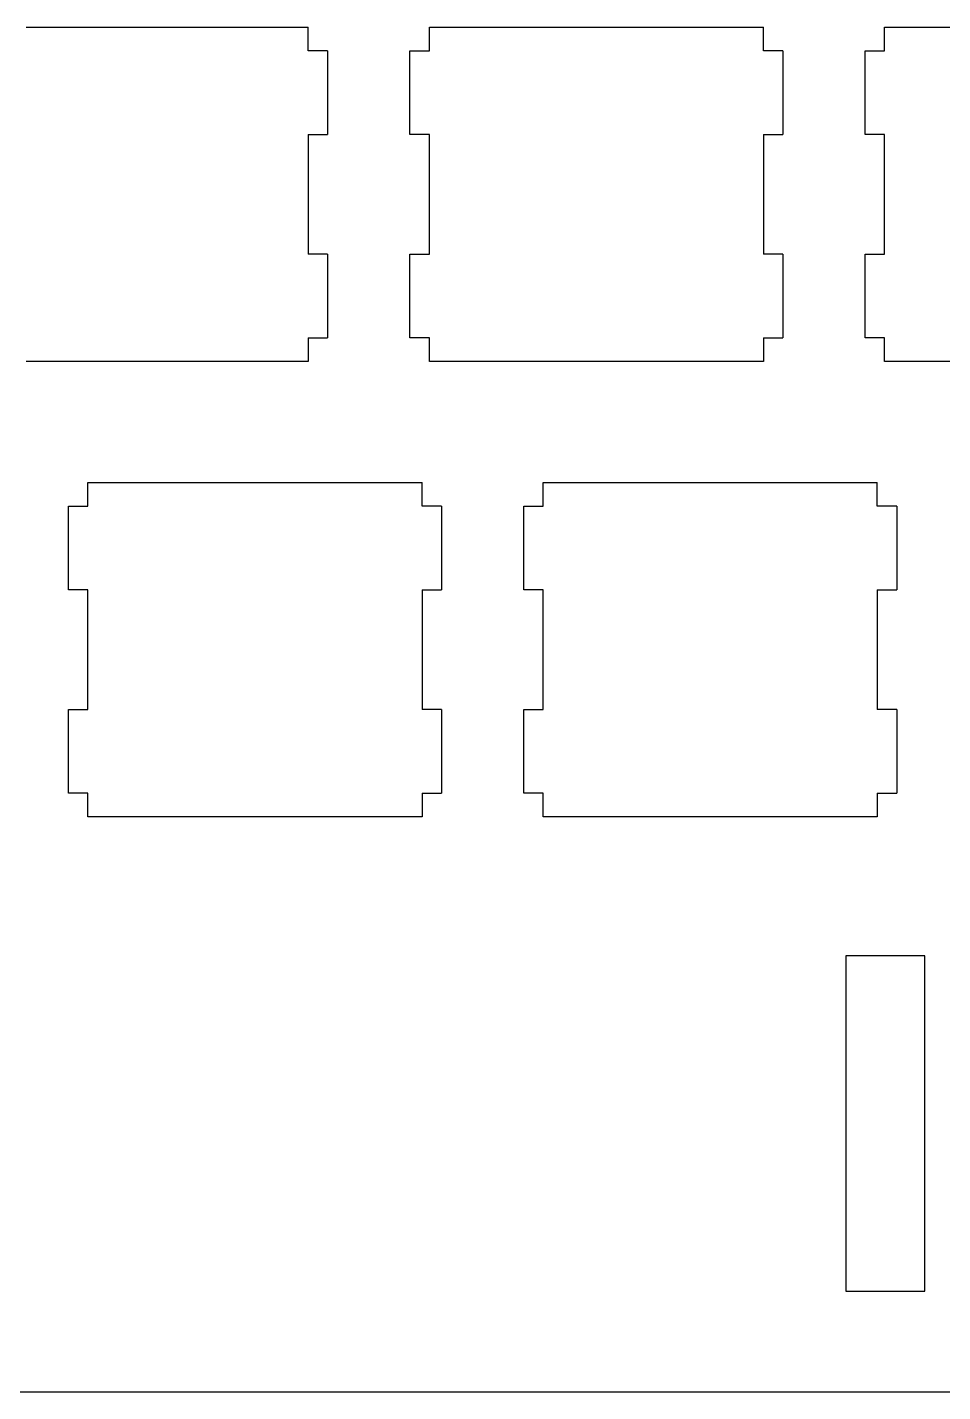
# Model space of a CAD drawing. Extents: x 16 to 306, y 20 to 120.
# Drawn here: x 151.5 to 189.7, y 19.8 to 76.7 of the extents above; entities that cross this region are included whole.
import ezdxf

# ---------------------------------------------------------------- set-up
doc = ezdxf.new("R2010")
doc.units = 0
doc.layers.add('LAYER_1', color=7, linetype='CONTINUOUS')

msp = doc.modelspace()

# ---------------------------------------------------------------- linework, layer by layer
at = {"layer": 'LAYER_1', "linetype": 'BYBLOCK'}
msp.add_line((20.023, 19.775), (280.468, 19.775), dxfattribs=at)
msp.add_lwpolyline([(185.648, 37.968), (185.648, 23.968), (188.948, 23.968), (188.948, 37.968)], close=True, dxfattribs=at)
msp.add_lwpolyline([(185.648, 37.968), (185.648, 23.968), (188.948, 23.968), (188.948, 37.968)], close=True, dxfattribs=at)
for points in [[(151.452, 76.718, 0), (152.14, 76.718, 0), (152.888, 76.718, 0), (153.685, 76.718, 0), (154.519, 76.718, 0), (155.376, 76.718, 0), (156.246, 76.718, 0), (157.115, 76.718, 0), (157.973, 76.718, 0), (158.806, 76.718, 0), (159.603, 76.718, 0), (160.351, 76.718, 0), (161.039, 76.718, 0), (161.655, 76.718, 0), (162.185, 76.718, 0), (162.619, 76.718, 0), (162.944, 76.718, 0), (163.148, 76.718, 0), (163.218, 76.718, 0)], [(163.218, 75.739, 0), (163.218, 75.744, 0), (163.218, 75.759, 0), (163.218, 75.781, 0), (163.218, 75.812, 0), (163.218, 75.849, 0), (163.218, 75.892, 0), (163.218, 75.94, 0), (163.218, 75.993, 0), (163.218, 76.049, 0), (163.218, 76.107, 0), (163.218, 76.168, 0), (163.218, 76.229, 0), (163.218, 76.29, 0), (163.218, 76.35, 0), (163.218, 76.408, 0), (163.218, 76.464, 0), (163.218, 76.517, 0), (163.218, 76.565, 0), (163.218, 76.608, 0), (163.218, 76.645, 0), (163.218, 76.676, 0), (163.218, 76.699, 0), (163.218, 76.713, 0), (163.218, 76.718, 0)], [(168.273, 76.718, 0), (168.344, 76.718, 0), (168.547, 76.718, 0), (168.872, 76.718, 0), (169.306, 76.718, 0), (169.837, 76.718, 0), (170.452, 76.718, 0), (171.14, 76.718, 0), (171.888, 76.718, 0), (172.685, 76.718, 0), (173.519, 76.718, 0), (174.376, 76.718, 0), (175.246, 76.718, 0), (176.115, 76.718, 0), (176.973, 76.718, 0), (177.806, 76.718, 0), (178.603, 76.718, 0), (179.351, 76.718, 0), (180.039, 76.718, 0), (180.655, 76.718, 0), (181.185, 76.718, 0), (181.619, 76.718, 0), (181.944, 76.718, 0), (182.148, 76.718, 0), (182.218, 76.718, 0)], [(168.273, 75.739, 0), (168.273, 75.744, 0), (168.273, 75.759, 0), (168.273, 75.781, 0), (168.273, 75.812, 0), (168.273, 75.849, 0), (168.273, 75.892, 0), (168.273, 75.94, 0), (168.273, 75.993, 0), (168.273, 76.049, 0), (168.273, 76.107, 0), (168.273, 76.168, 0), (168.273, 76.229, 0), (168.273, 76.29, 0), (168.273, 76.35, 0), (168.273, 76.408, 0), (168.273, 76.464, 0), (168.273, 76.517, 0), (168.273, 76.565, 0), (168.273, 76.608, 0), (168.273, 76.645, 0), (168.273, 76.676, 0), (168.273, 76.699, 0), (168.273, 76.713, 0), (168.273, 76.718, 0)], [(182.218, 75.739, 0), (182.218, 75.744, 0), (182.218, 75.759, 0), (182.218, 75.781, 0), (182.218, 75.812, 0), (182.218, 75.849, 0), (182.218, 75.892, 0), (182.218, 75.94, 0), (182.218, 75.993, 0), (182.218, 76.049, 0), (182.218, 76.107, 0), (182.218, 76.168, 0), (182.218, 76.229, 0), (182.218, 76.29, 0), (182.218, 76.35, 0), (182.218, 76.408, 0), (182.218, 76.464, 0), (182.218, 76.517, 0), (182.218, 76.565, 0), (182.218, 76.608, 0), (182.218, 76.645, 0), (182.218, 76.676, 0), (182.218, 76.699, 0), (182.218, 76.713, 0), (182.218, 76.718, 0)], [(187.273, 76.718, 0), (187.344, 76.718, 0), (187.547, 76.718, 0), (187.872, 76.718, 0), (188.306, 76.718, 0), (188.837, 76.718, 0), (189.452, 76.718, 0), (190.14, 76.718, 0)], [(187.273, 75.739, 0), (187.273, 75.744, 0), (187.273, 75.759, 0), (187.273, 75.781, 0), (187.273, 75.812, 0), (187.273, 75.849, 0), (187.273, 75.892, 0), (187.273, 75.94, 0), (187.273, 75.993, 0), (187.273, 76.049, 0), (187.273, 76.107, 0), (187.273, 76.168, 0), (187.273, 76.229, 0), (187.273, 76.29, 0), (187.273, 76.35, 0), (187.273, 76.408, 0), (187.273, 76.464, 0), (187.273, 76.517, 0), (187.273, 76.565, 0), (187.273, 76.608, 0), (187.273, 76.645, 0), (187.273, 76.676, 0), (187.273, 76.699, 0), (187.273, 76.713, 0), (187.273, 76.718, 0)], [(164.03, 75.739, 0), (164.025, 75.739, 0), (164.014, 75.739, 0), (163.995, 75.739, 0), (163.969, 75.739, 0), (163.939, 75.739, 0), (163.903, 75.739, 0), (163.863, 75.739, 0), (163.819, 75.739, 0), (163.773, 75.739, 0), (163.724, 75.739, 0), (163.674, 75.739, 0), (163.624, 75.739, 0), (163.573, 75.739, 0), (163.523, 75.739, 0), (163.475, 75.739, 0), (163.429, 75.739, 0), (163.385, 75.739, 0), (163.345, 75.739, 0), (163.309, 75.739, 0), (163.278, 75.739, 0), (163.253, 75.739, 0), (163.234, 75.739, 0), (163.222, 75.739, 0), (163.218, 75.739, 0)], [(164.03, 75.739, 0), (164.03, 75.722, 0), (164.03, 75.671, 0), (164.03, 75.589, 0), (164.03, 75.48, 0), (164.03, 75.348, 0), (164.03, 75.193, 0), (164.03, 75.021, 0), (164.03, 74.833, 0), (164.03, 74.634, 0), (164.03, 74.425, 0), (164.03, 74.21, 0), (164.03, 73.992, 0), (164.03, 73.774, 0), (164.03, 73.56, 0), (164.03, 73.351, 0), (164.03, 73.151, 0), (164.03, 72.964, 0), (164.03, 72.791, 0), (164.03, 72.637, 0), (164.03, 72.504, 0), (164.03, 72.396, 0), (164.03, 72.314, 0), (164.03, 72.263, 0), (164.03, 72.245, 0)], [(167.462, 72.245, 0), (167.462, 72.263, 0), (167.462, 72.314, 0), (167.462, 72.396, 0), (167.462, 72.504, 0), (167.462, 72.637, 0), (167.462, 72.791, 0), (167.462, 72.964, 0), (167.462, 73.151, 0), (167.462, 73.351, 0), (167.462, 73.56, 0), (167.462, 73.774, 0), (167.462, 73.992, 0), (167.462, 74.21, 0), (167.462, 74.425, 0), (167.462, 74.634, 0), (167.462, 74.833, 0), (167.462, 75.021, 0), (167.462, 75.193, 0), (167.462, 75.348, 0), (167.462, 75.48, 0), (167.462, 75.589, 0), (167.462, 75.671, 0), (167.462, 75.722, 0), (167.462, 75.739, 0)], [(167.462, 75.739, 0), (167.466, 75.739, 0), (167.478, 75.739, 0), (167.497, 75.739, 0), (167.522, 75.739, 0), (167.553, 75.739, 0), (167.588, 75.739, 0), (167.628, 75.739, 0), (167.672, 75.739, 0), (167.718, 75.739, 0), (167.767, 75.739, 0), (167.817, 75.739, 0), (167.867, 75.739, 0), (167.918, 75.739, 0), (167.968, 75.739, 0), (168.016, 75.739, 0), (168.063, 75.739, 0), (168.106, 75.739, 0), (168.146, 75.739, 0), (168.182, 75.739, 0), (168.213, 75.739, 0), (168.238, 75.739, 0), (168.257, 75.739, 0), (168.269, 75.739, 0), (168.273, 75.739, 0)], [(183.03, 75.739, 0), (183.025, 75.739, 0), (183.014, 75.739, 0), (182.995, 75.739, 0), (182.969, 75.739, 0), (182.939, 75.739, 0), (182.903, 75.739, 0), (182.863, 75.739, 0), (182.819, 75.739, 0), (182.773, 75.739, 0), (182.724, 75.739, 0), (182.674, 75.739, 0), (182.624, 75.739, 0), (182.573, 75.739, 0), (182.523, 75.739, 0), (182.475, 75.739, 0), (182.429, 75.739, 0), (182.385, 75.739, 0), (182.345, 75.739, 0), (182.309, 75.739, 0), (182.278, 75.739, 0), (182.253, 75.739, 0), (182.234, 75.739, 0), (182.222, 75.739, 0), (182.218, 75.739, 0)], [(183.03, 75.739, 0), (183.03, 75.722, 0), (183.03, 75.671, 0), (183.03, 75.589, 0), (183.03, 75.48, 0), (183.03, 75.348, 0), (183.03, 75.193, 0), (183.03, 75.021, 0), (183.03, 74.833, 0), (183.03, 74.634, 0), (183.03, 74.425, 0), (183.03, 74.21, 0), (183.03, 73.992, 0), (183.03, 73.774, 0), (183.03, 73.56, 0), (183.03, 73.351, 0), (183.03, 73.151, 0), (183.03, 72.964, 0), (183.03, 72.791, 0), (183.03, 72.637, 0), (183.03, 72.504, 0), (183.03, 72.396, 0), (183.03, 72.314, 0), (183.03, 72.263, 0), (183.03, 72.245, 0)], [(186.462, 72.245, 0), (186.462, 72.263, 0), (186.462, 72.314, 0), (186.462, 72.396, 0), (186.462, 72.504, 0), (186.462, 72.637, 0), (186.462, 72.791, 0), (186.462, 72.964, 0), (186.462, 73.151, 0), (186.462, 73.351, 0), (186.462, 73.56, 0), (186.462, 73.774, 0), (186.462, 73.992, 0), (186.462, 74.21, 0), (186.462, 74.425, 0), (186.462, 74.634, 0), (186.462, 74.833, 0), (186.462, 75.021, 0), (186.462, 75.193, 0), (186.462, 75.348, 0), (186.462, 75.48, 0), (186.462, 75.589, 0), (186.462, 75.671, 0), (186.462, 75.722, 0), (186.462, 75.739, 0)], [(186.462, 75.739, 0), (186.466, 75.739, 0), (186.478, 75.739, 0), (186.497, 75.739, 0), (186.522, 75.739, 0), (186.553, 75.739, 0), (186.588, 75.739, 0), (186.628, 75.739, 0), (186.672, 75.739, 0), (186.718, 75.739, 0), (186.767, 75.739, 0), (186.817, 75.739, 0), (186.867, 75.739, 0), (186.918, 75.739, 0), (186.968, 75.739, 0), (187.016, 75.739, 0), (187.063, 75.739, 0), (187.106, 75.739, 0), (187.146, 75.739, 0), (187.182, 75.739, 0), (187.213, 75.739, 0), (187.238, 75.739, 0), (187.257, 75.739, 0), (187.269, 75.739, 0), (187.273, 75.739, 0)], [(163.218, 72.245, 0), (163.218, 72.22, 0), (163.218, 72.147, 0), (163.218, 72.031, 0), (163.218, 71.875, 0), (163.218, 71.685, 0), (163.218, 71.464, 0), (163.218, 71.217, 0), (163.218, 70.949, 0), (163.218, 70.663, 0), (163.218, 70.365, 0), (163.218, 70.057, 0), (163.218, 69.745, 0), (163.218, 69.434, 0), (163.218, 69.126, 0), (163.218, 68.827, 0), (163.218, 68.542, 0), (163.218, 68.273, 0), (163.218, 68.027, 0), (163.218, 67.806, 0), (163.218, 67.616, 0), (163.218, 67.46, 0), (163.218, 67.344, 0), (163.218, 67.271, 0), (163.218, 67.245, 0)], [(163.218, 72.245, 0), (163.222, 72.245, 0), (163.234, 72.245, 0), (163.253, 72.245, 0), (163.278, 72.245, 0), (163.309, 72.245, 0), (163.345, 72.245, 0), (163.385, 72.245, 0), (163.429, 72.245, 0), (163.475, 72.245, 0), (163.523, 72.245, 0), (163.573, 72.245, 0), (163.624, 72.245, 0), (163.674, 72.245, 0), (163.724, 72.245, 0), (163.773, 72.245, 0), (163.819, 72.245, 0), (163.863, 72.245, 0), (163.903, 72.245, 0), (163.939, 72.245, 0), (163.969, 72.245, 0), (163.995, 72.245, 0), (164.014, 72.245, 0), (164.025, 72.245, 0), (164.03, 72.245, 0)], [(168.273, 72.245, 0), (168.269, 72.245, 0), (168.257, 72.245, 0), (168.238, 72.245, 0), (168.213, 72.245, 0), (168.182, 72.245, 0), (168.146, 72.245, 0), (168.106, 72.245, 0), (168.063, 72.245, 0), (168.016, 72.245, 0), (167.968, 72.245, 0), (167.918, 72.245, 0), (167.867, 72.245, 0), (167.817, 72.245, 0), (167.767, 72.245, 0), (167.718, 72.245, 0), (167.672, 72.245, 0), (167.628, 72.245, 0), (167.588, 72.245, 0), (167.553, 72.245, 0), (167.522, 72.245, 0), (167.497, 72.245, 0), (167.478, 72.245, 0), (167.466, 72.245, 0), (167.462, 72.245, 0)], [(168.273, 67.245, 0), (168.273, 67.271, 0), (168.273, 67.344, 0), (168.273, 67.46, 0), (168.273, 67.616, 0), (168.273, 67.806, 0), (168.273, 68.027, 0), (168.273, 68.273, 0), (168.273, 68.542, 0), (168.273, 68.827, 0), (168.273, 69.126, 0), (168.273, 69.434, 0), (168.273, 69.745, 0), (168.273, 70.057, 0), (168.273, 70.365, 0), (168.273, 70.663, 0), (168.273, 70.949, 0), (168.273, 71.217, 0), (168.273, 71.464, 0), (168.273, 71.685, 0), (168.273, 71.875, 0), (168.273, 72.031, 0), (168.273, 72.147, 0), (168.273, 72.22, 0), (168.273, 72.245, 0)], [(182.218, 72.245, 0), (182.218, 72.22, 0), (182.218, 72.147, 0), (182.218, 72.031, 0), (182.218, 71.875, 0), (182.218, 71.685, 0), (182.218, 71.464, 0), (182.218, 71.217, 0), (182.218, 70.949, 0), (182.218, 70.663, 0), (182.218, 70.365, 0), (182.218, 70.057, 0), (182.218, 69.745, 0), (182.218, 69.434, 0), (182.218, 69.126, 0), (182.218, 68.827, 0), (182.218, 68.542, 0), (182.218, 68.273, 0), (182.218, 68.027, 0), (182.218, 67.806, 0), (182.218, 67.616, 0), (182.218, 67.46, 0), (182.218, 67.344, 0), (182.218, 67.271, 0), (182.218, 67.245, 0)], [(182.218, 72.245, 0), (182.222, 72.245, 0), (182.234, 72.245, 0), (182.253, 72.245, 0), (182.278, 72.245, 0), (182.309, 72.245, 0), (182.345, 72.245, 0), (182.385, 72.245, 0), (182.429, 72.245, 0), (182.475, 72.245, 0), (182.523, 72.245, 0), (182.573, 72.245, 0), (182.624, 72.245, 0), (182.674, 72.245, 0), (182.724, 72.245, 0), (182.773, 72.245, 0), (182.819, 72.245, 0), (182.863, 72.245, 0), (182.903, 72.245, 0), (182.939, 72.245, 0), (182.969, 72.245, 0), (182.995, 72.245, 0), (183.014, 72.245, 0), (183.025, 72.245, 0), (183.03, 72.245, 0)], [(187.273, 72.245, 0), (187.269, 72.245, 0), (187.257, 72.245, 0), (187.238, 72.245, 0), (187.213, 72.245, 0), (187.182, 72.245, 0), (187.146, 72.245, 0), (187.106, 72.245, 0), (187.063, 72.245, 0), (187.016, 72.245, 0), (186.968, 72.245, 0), (186.918, 72.245, 0), (186.867, 72.245, 0), (186.817, 72.245, 0), (186.767, 72.245, 0), (186.718, 72.245, 0), (186.672, 72.245, 0), (186.628, 72.245, 0), (186.588, 72.245, 0), (186.553, 72.245, 0), (186.522, 72.245, 0), (186.497, 72.245, 0), (186.478, 72.245, 0), (186.466, 72.245, 0), (186.462, 72.245, 0)], [(187.273, 67.245, 0), (187.273, 67.271, 0), (187.273, 67.344, 0), (187.273, 67.46, 0), (187.273, 67.616, 0), (187.273, 67.806, 0), (187.273, 68.027, 0), (187.273, 68.273, 0), (187.273, 68.542, 0), (187.273, 68.827, 0), (187.273, 69.126, 0), (187.273, 69.434, 0), (187.273, 69.745, 0), (187.273, 70.057, 0), (187.273, 70.365, 0), (187.273, 70.663, 0), (187.273, 70.949, 0), (187.273, 71.217, 0), (187.273, 71.464, 0), (187.273, 71.685, 0), (187.273, 71.875, 0), (187.273, 72.031, 0), (187.273, 72.147, 0), (187.273, 72.22, 0), (187.273, 72.245, 0)], [(164.03, 67.245, 0), (164.025, 67.245, 0), (164.014, 67.245, 0), (163.995, 67.245, 0), (163.969, 67.245, 0), (163.939, 67.245, 0), (163.903, 67.245, 0), (163.863, 67.245, 0), (163.819, 67.245, 0), (163.773, 67.245, 0), (163.724, 67.245, 0), (163.674, 67.245, 0), (163.624, 67.245, 0), (163.573, 67.245, 0), (163.523, 67.245, 0), (163.475, 67.245, 0), (163.429, 67.245, 0), (163.385, 67.245, 0), (163.345, 67.245, 0), (163.309, 67.245, 0), (163.278, 67.245, 0), (163.253, 67.245, 0), (163.234, 67.245, 0), (163.222, 67.245, 0), (163.218, 67.245, 0)], [(164.03, 67.245, 0), (164.03, 67.228, 0), (164.03, 67.177, 0), (164.03, 67.095, 0), (164.03, 66.987, 0), (164.03, 66.854, 0), (164.03, 66.699, 0), (164.03, 66.527, 0), (164.03, 66.34, 0), (164.03, 66.14, 0), (164.03, 65.931, 0), (164.03, 65.716, 0), (164.03, 65.498, 0), (164.03, 65.281, 0), (164.03, 65.066, 0), (164.03, 64.857, 0), (164.03, 64.657, 0), (164.03, 64.47, 0), (164.03, 64.297, 0), (164.03, 64.143, 0), (164.03, 64.01, 0), (164.03, 63.902, 0), (164.03, 63.82, 0), (164.03, 63.769, 0), (164.03, 63.751, 0)], [(167.462, 63.751, 0), (167.462, 63.769, 0), (167.462, 63.82, 0), (167.462, 63.902, 0), (167.462, 64.01, 0), (167.462, 64.143, 0), (167.462, 64.297, 0), (167.462, 64.47, 0), (167.462, 64.657, 0), (167.462, 64.857, 0), (167.462, 65.066, 0), (167.462, 65.281, 0), (167.462, 65.498, 0), (167.462, 65.716, 0), (167.462, 65.931, 0), (167.462, 66.14, 0), (167.462, 66.34, 0), (167.462, 66.527, 0), (167.462, 66.699, 0), (167.462, 66.854, 0), (167.462, 66.987, 0), (167.462, 67.095, 0), (167.462, 67.177, 0), (167.462, 67.228, 0), (167.462, 67.245, 0)], [(167.462, 67.245, 0), (167.466, 67.245, 0), (167.478, 67.245, 0), (167.497, 67.245, 0), (167.522, 67.245, 0), (167.553, 67.245, 0), (167.588, 67.245, 0), (167.628, 67.245, 0), (167.672, 67.245, 0), (167.718, 67.245, 0), (167.767, 67.245, 0), (167.817, 67.245, 0), (167.867, 67.245, 0), (167.918, 67.245, 0), (167.968, 67.245, 0), (168.016, 67.245, 0), (168.063, 67.245, 0), (168.106, 67.245, 0), (168.146, 67.245, 0), (168.182, 67.245, 0), (168.213, 67.245, 0), (168.238, 67.245, 0), (168.257, 67.245, 0), (168.269, 67.245, 0), (168.273, 67.245, 0)], [(183.03, 67.245, 0), (183.025, 67.245, 0), (183.014, 67.245, 0), (182.995, 67.245, 0), (182.969, 67.245, 0), (182.939, 67.245, 0), (182.903, 67.245, 0), (182.863, 67.245, 0), (182.819, 67.245, 0), (182.773, 67.245, 0), (182.724, 67.245, 0), (182.674, 67.245, 0), (182.624, 67.245, 0), (182.573, 67.245, 0), (182.523, 67.245, 0), (182.475, 67.245, 0), (182.429, 67.245, 0), (182.385, 67.245, 0), (182.345, 67.245, 0), (182.309, 67.245, 0), (182.278, 67.245, 0), (182.253, 67.245, 0), (182.234, 67.245, 0), (182.222, 67.245, 0), (182.218, 67.245, 0)], [(183.03, 67.245, 0), (183.03, 67.228, 0), (183.03, 67.177, 0), (183.03, 67.095, 0), (183.03, 66.987, 0), (183.03, 66.854, 0), (183.03, 66.699, 0), (183.03, 66.527, 0), (183.03, 66.34, 0), (183.03, 66.14, 0), (183.03, 65.931, 0), (183.03, 65.716, 0), (183.03, 65.498, 0), (183.03, 65.281, 0), (183.03, 65.066, 0), (183.03, 64.857, 0), (183.03, 64.657, 0), (183.03, 64.47, 0), (183.03, 64.297, 0), (183.03, 64.143, 0), (183.03, 64.01, 0), (183.03, 63.902, 0), (183.03, 63.82, 0), (183.03, 63.769, 0), (183.03, 63.751, 0)], [(186.462, 63.751, 0), (186.462, 63.769, 0), (186.462, 63.82, 0), (186.462, 63.902, 0), (186.462, 64.01, 0), (186.462, 64.143, 0), (186.462, 64.297, 0), (186.462, 64.47, 0), (186.462, 64.657, 0), (186.462, 64.857, 0), (186.462, 65.066, 0), (186.462, 65.281, 0), (186.462, 65.498, 0), (186.462, 65.716, 0), (186.462, 65.931, 0), (186.462, 66.14, 0), (186.462, 66.34, 0), (186.462, 66.527, 0), (186.462, 66.699, 0), (186.462, 66.854, 0), (186.462, 66.987, 0), (186.462, 67.095, 0), (186.462, 67.177, 0), (186.462, 67.228, 0), (186.462, 67.245, 0)], [(186.462, 67.245, 0), (186.466, 67.245, 0), (186.478, 67.245, 0), (186.497, 67.245, 0), (186.522, 67.245, 0), (186.553, 67.245, 0), (186.588, 67.245, 0), (186.628, 67.245, 0), (186.672, 67.245, 0), (186.718, 67.245, 0), (186.767, 67.245, 0), (186.817, 67.245, 0), (186.867, 67.245, 0), (186.918, 67.245, 0), (186.968, 67.245, 0), (187.016, 67.245, 0), (187.063, 67.245, 0), (187.106, 67.245, 0), (187.146, 67.245, 0), (187.182, 67.245, 0), (187.213, 67.245, 0), (187.238, 67.245, 0), (187.257, 67.245, 0), (187.269, 67.245, 0), (187.273, 67.245, 0)], [(163.218, 63.751, 0), (163.222, 63.751, 0), (163.234, 63.751, 0), (163.253, 63.751, 0), (163.278, 63.751, 0), (163.309, 63.751, 0), (163.345, 63.751, 0), (163.385, 63.751, 0), (163.429, 63.751, 0), (163.475, 63.751, 0), (163.523, 63.751, 0), (163.573, 63.751, 0), (163.624, 63.751, 0), (163.674, 63.751, 0), (163.724, 63.751, 0), (163.773, 63.751, 0), (163.819, 63.751, 0), (163.863, 63.751, 0), (163.903, 63.751, 0), (163.939, 63.751, 0), (163.969, 63.751, 0), (163.995, 63.751, 0), (164.014, 63.751, 0), (164.025, 63.751, 0), (164.03, 63.751, 0)], [(163.218, 63.751, 0), (163.218, 63.747, 0), (163.218, 63.732, 0), (163.218, 63.709, 0), (163.218, 63.679, 0), (163.218, 63.642, 0), (163.218, 63.599, 0), (163.218, 63.55, 0), (163.218, 63.498, 0), (163.218, 63.442, 0), (163.218, 63.383, 0), (163.218, 63.323, 0), (163.218, 63.262, 0), (163.218, 63.201, 0), (163.218, 63.141, 0), (163.218, 63.082, 0), (163.218, 63.027, 0), (163.218, 62.974, 0), (163.218, 62.926, 0), (163.218, 62.883, 0), (163.218, 62.845, 0), (163.218, 62.815, 0), (163.218, 62.792, 0), (163.218, 62.778, 0), (163.218, 62.773, 0)], [(168.273, 63.751, 0), (168.269, 63.751, 0), (168.257, 63.751, 0), (168.238, 63.751, 0), (168.213, 63.751, 0), (168.182, 63.751, 0), (168.146, 63.751, 0), (168.106, 63.751, 0), (168.063, 63.751, 0), (168.016, 63.751, 0), (167.968, 63.751, 0), (167.918, 63.751, 0), (167.867, 63.751, 0), (167.817, 63.751, 0), (167.767, 63.751, 0), (167.718, 63.751, 0), (167.672, 63.751, 0), (167.628, 63.751, 0), (167.588, 63.751, 0), (167.553, 63.751, 0), (167.522, 63.751, 0), (167.497, 63.751, 0), (167.478, 63.751, 0), (167.466, 63.751, 0), (167.462, 63.751, 0)], [(168.273, 62.773, 0), (168.273, 62.778, 0), (168.273, 62.792, 0), (168.273, 62.815, 0), (168.273, 62.845, 0), (168.273, 62.883, 0), (168.273, 62.926, 0), (168.273, 62.974, 0), (168.273, 63.027, 0), (168.273, 63.082, 0), (168.273, 63.141, 0), (168.273, 63.201, 0), (168.273, 63.262, 0), (168.273, 63.323, 0), (168.273, 63.383, 0), (168.273, 63.442, 0), (168.273, 63.498, 0), (168.273, 63.55, 0), (168.273, 63.599, 0), (168.273, 63.642, 0), (168.273, 63.679, 0), (168.273, 63.709, 0), (168.273, 63.732, 0), (168.273, 63.747, 0), (168.273, 63.751, 0)], [(182.218, 63.751, 0), (182.222, 63.751, 0), (182.234, 63.751, 0), (182.253, 63.751, 0), (182.278, 63.751, 0), (182.309, 63.751, 0), (182.345, 63.751, 0), (182.385, 63.751, 0), (182.429, 63.751, 0), (182.475, 63.751, 0), (182.523, 63.751, 0), (182.573, 63.751, 0), (182.624, 63.751, 0), (182.674, 63.751, 0), (182.724, 63.751, 0), (182.773, 63.751, 0), (182.819, 63.751, 0), (182.863, 63.751, 0), (182.903, 63.751, 0), (182.939, 63.751, 0), (182.969, 63.751, 0), (182.995, 63.751, 0), (183.014, 63.751, 0), (183.025, 63.751, 0), (183.03, 63.751, 0)], [(182.218, 63.751, 0), (182.218, 63.747, 0), (182.218, 63.732, 0), (182.218, 63.709, 0), (182.218, 63.679, 0), (182.218, 63.642, 0), (182.218, 63.599, 0), (182.218, 63.55, 0), (182.218, 63.498, 0), (182.218, 63.442, 0), (182.218, 63.383, 0), (182.218, 63.323, 0), (182.218, 63.262, 0), (182.218, 63.201, 0), (182.218, 63.141, 0), (182.218, 63.082, 0), (182.218, 63.027, 0), (182.218, 62.974, 0), (182.218, 62.926, 0), (182.218, 62.883, 0), (182.218, 62.845, 0), (182.218, 62.815, 0), (182.218, 62.792, 0), (182.218, 62.778, 0), (182.218, 62.773, 0)], [(187.273, 63.751, 0), (187.269, 63.751, 0), (187.257, 63.751, 0), (187.238, 63.751, 0), (187.213, 63.751, 0), (187.182, 63.751, 0), (187.146, 63.751, 0), (187.106, 63.751, 0), (187.063, 63.751, 0), (187.016, 63.751, 0), (186.968, 63.751, 0), (186.918, 63.751, 0), (186.867, 63.751, 0), (186.817, 63.751, 0), (186.767, 63.751, 0), (186.718, 63.751, 0), (186.672, 63.751, 0), (186.628, 63.751, 0), (186.588, 63.751, 0), (186.553, 63.751, 0), (186.522, 63.751, 0), (186.497, 63.751, 0), (186.478, 63.751, 0), (186.466, 63.751, 0), (186.462, 63.751, 0)], [(187.273, 62.773, 0), (187.273, 62.778, 0), (187.273, 62.792, 0), (187.273, 62.815, 0), (187.273, 62.845, 0), (187.273, 62.883, 0), (187.273, 62.926, 0), (187.273, 62.974, 0), (187.273, 63.027, 0), (187.273, 63.082, 0), (187.273, 63.141, 0), (187.273, 63.201, 0), (187.273, 63.262, 0), (187.273, 63.323, 0), (187.273, 63.383, 0), (187.273, 63.442, 0), (187.273, 63.498, 0), (187.273, 63.55, 0), (187.273, 63.599, 0), (187.273, 63.642, 0), (187.273, 63.679, 0), (187.273, 63.709, 0), (187.273, 63.732, 0), (187.273, 63.747, 0), (187.273, 63.751, 0)], [(163.218, 62.773, 0), (163.148, 62.773, 0), (162.944, 62.773, 0), (162.619, 62.773, 0), (162.185, 62.773, 0), (161.655, 62.773, 0), (161.039, 62.773, 0), (160.351, 62.773, 0), (159.603, 62.773, 0), (158.806, 62.773, 0), (157.973, 62.773, 0), (157.115, 62.773, 0), (156.246, 62.773, 0), (155.376, 62.773, 0), (154.519, 62.773, 0), (153.685, 62.773, 0), (152.888, 62.773, 0), (152.14, 62.773, 0), (151.452, 62.773, 0)], [(182.218, 62.773, 0), (182.148, 62.773, 0), (181.944, 62.773, 0), (181.619, 62.773, 0), (181.185, 62.773, 0), (180.655, 62.773, 0), (180.039, 62.773, 0), (179.351, 62.773, 0), (178.603, 62.773, 0), (177.806, 62.773, 0), (176.973, 62.773, 0), (176.115, 62.773, 0), (175.246, 62.773, 0), (174.376, 62.773, 0), (173.519, 62.773, 0), (172.685, 62.773, 0), (171.888, 62.773, 0), (171.14, 62.773, 0), (170.452, 62.773, 0), (169.837, 62.773, 0), (169.306, 62.773, 0), (168.872, 62.773, 0), (168.547, 62.773, 0), (168.344, 62.773, 0), (168.273, 62.773, 0)], [(190.14, 62.773, 0), (189.452, 62.773, 0), (188.837, 62.773, 0), (188.306, 62.773, 0), (187.872, 62.773, 0), (187.547, 62.773, 0), (187.344, 62.773, 0), (187.273, 62.773, 0)], [(154.023, 57.718, 0), (154.094, 57.718, 0), (154.297, 57.718, 0), (154.622, 57.718, 0), (155.056, 57.718, 0), (155.587, 57.718, 0), (156.202, 57.718, 0), (156.89, 57.718, 0), (157.638, 57.718, 0), (158.435, 57.718, 0), (159.269, 57.718, 0), (160.126, 57.718, 0), (160.996, 57.718, 0), (161.865, 57.718, 0), (162.723, 57.718, 0), (163.556, 57.718, 0), (164.353, 57.718, 0), (165.101, 57.718, 0), (165.789, 57.718, 0), (166.405, 57.718, 0), (166.935, 57.718, 0), (167.369, 57.718, 0), (167.694, 57.718, 0), (167.898, 57.718, 0), (167.968, 57.718, 0)], [(154.023, 56.739, 0), (154.023, 56.744, 0), (154.023, 56.759, 0), (154.023, 56.781, 0), (154.023, 56.812, 0), (154.023, 56.849, 0), (154.023, 56.892, 0), (154.023, 56.94, 0), (154.023, 56.993, 0), (154.023, 57.049, 0), (154.023, 57.107, 0), (154.023, 57.168, 0), (154.023, 57.229, 0), (154.023, 57.29, 0), (154.023, 57.35, 0), (154.023, 57.408, 0), (154.023, 57.464, 0), (154.023, 57.517, 0), (154.023, 57.565, 0), (154.023, 57.608, 0), (154.023, 57.645, 0), (154.023, 57.676, 0), (154.023, 57.699, 0), (154.023, 57.713, 0), (154.023, 57.718, 0)], [(167.968, 56.739, 0), (167.968, 56.744, 0), (167.968, 56.759, 0), (167.968, 56.781, 0), (167.968, 56.812, 0), (167.968, 56.849, 0), (167.968, 56.892, 0), (167.968, 56.94, 0), (167.968, 56.993, 0), (167.968, 57.049, 0), (167.968, 57.107, 0), (167.968, 57.168, 0), (167.968, 57.229, 0), (167.968, 57.29, 0), (167.968, 57.35, 0), (167.968, 57.408, 0), (167.968, 57.464, 0), (167.968, 57.517, 0), (167.968, 57.565, 0), (167.968, 57.608, 0), (167.968, 57.645, 0), (167.968, 57.676, 0), (167.968, 57.699, 0), (167.968, 57.713, 0), (167.968, 57.718, 0)], [(173.023, 57.718, 0), (173.094, 57.718, 0), (173.297, 57.718, 0), (173.622, 57.718, 0), (174.056, 57.718, 0), (174.587, 57.718, 0), (175.202, 57.718, 0), (175.89, 57.718, 0), (176.638, 57.718, 0), (177.435, 57.718, 0), (178.269, 57.718, 0), (179.126, 57.718, 0), (179.996, 57.718, 0), (180.865, 57.718, 0), (181.723, 57.718, 0), (182.556, 57.718, 0), (183.353, 57.718, 0), (184.101, 57.718, 0), (184.789, 57.718, 0), (185.405, 57.718, 0), (185.935, 57.718, 0), (186.369, 57.718, 0), (186.694, 57.718, 0), (186.898, 57.718, 0), (186.968, 57.718, 0)], [(173.023, 56.739, 0), (173.023, 56.744, 0), (173.023, 56.759, 0), (173.023, 56.781, 0), (173.023, 56.812, 0), (173.023, 56.849, 0), (173.023, 56.892, 0), (173.023, 56.94, 0), (173.023, 56.993, 0), (173.023, 57.049, 0), (173.023, 57.107, 0), (173.023, 57.168, 0), (173.023, 57.229, 0), (173.023, 57.29, 0), (173.023, 57.35, 0), (173.023, 57.408, 0), (173.023, 57.464, 0), (173.023, 57.517, 0), (173.023, 57.565, 0), (173.023, 57.608, 0), (173.023, 57.645, 0), (173.023, 57.676, 0), (173.023, 57.699, 0), (173.023, 57.713, 0), (173.023, 57.718, 0)], [(186.968, 56.739, 0), (186.968, 56.744, 0), (186.968, 56.759, 0), (186.968, 56.781, 0), (186.968, 56.812, 0), (186.968, 56.849, 0), (186.968, 56.892, 0), (186.968, 56.94, 0), (186.968, 56.993, 0), (186.968, 57.049, 0), (186.968, 57.107, 0), (186.968, 57.168, 0), (186.968, 57.229, 0), (186.968, 57.29, 0), (186.968, 57.35, 0), (186.968, 57.408, 0), (186.968, 57.464, 0), (186.968, 57.517, 0), (186.968, 57.565, 0), (186.968, 57.608, 0), (186.968, 57.645, 0), (186.968, 57.676, 0), (186.968, 57.699, 0), (186.968, 57.713, 0), (186.968, 57.718, 0)], [(153.212, 53.245, 0), (153.212, 53.263, 0), (153.212, 53.314, 0), (153.212, 53.396, 0), (153.212, 53.504, 0), (153.212, 53.637, 0), (153.212, 53.791, 0), (153.212, 53.964, 0), (153.212, 54.151, 0), (153.212, 54.351, 0), (153.212, 54.56, 0), (153.212, 54.774, 0), (153.212, 54.992, 0), (153.212, 55.21, 0), (153.212, 55.425, 0), (153.212, 55.634, 0), (153.212, 55.833, 0), (153.212, 56.021, 0), (153.212, 56.193, 0), (153.212, 56.348, 0), (153.212, 56.48, 0), (153.212, 56.589, 0), (153.212, 56.671, 0), (153.212, 56.722, 0), (153.212, 56.739, 0)], [(153.212, 56.739, 0), (153.216, 56.739, 0), (153.228, 56.739, 0), (153.247, 56.739, 0), (153.272, 56.739, 0), (153.303, 56.739, 0), (153.338, 56.739, 0), (153.378, 56.739, 0), (153.422, 56.739, 0), (153.468, 56.739, 0), (153.517, 56.739, 0), (153.567, 56.739, 0), (153.617, 56.739, 0), (153.668, 56.739, 0), (153.718, 56.739, 0), (153.766, 56.739, 0), (153.813, 56.739, 0), (153.856, 56.739, 0), (153.896, 56.739, 0), (153.932, 56.739, 0), (153.963, 56.739, 0), (153.988, 56.739, 0), (154.007, 56.739, 0), (154.019, 56.739, 0), (154.023, 56.739, 0)], [(168.78, 56.739, 0), (168.775, 56.739, 0), (168.764, 56.739, 0), (168.745, 56.739, 0), (168.719, 56.739, 0), (168.689, 56.739, 0), (168.653, 56.739, 0), (168.613, 56.739, 0), (168.569, 56.739, 0), (168.523, 56.739, 0), (168.474, 56.739, 0), (168.424, 56.739, 0), (168.374, 56.739, 0), (168.323, 56.739, 0), (168.273, 56.739, 0), (168.225, 56.739, 0), (168.179, 56.739, 0), (168.135, 56.739, 0), (168.095, 56.739, 0), (168.059, 56.739, 0), (168.028, 56.739, 0), (168.003, 56.739, 0), (167.984, 56.739, 0), (167.972, 56.739, 0), (167.968, 56.739, 0)], [(168.78, 56.739, 0), (168.78, 56.722, 0), (168.78, 56.671, 0), (168.78, 56.589, 0), (168.78, 56.48, 0), (168.78, 56.348, 0), (168.78, 56.193, 0), (168.78, 56.021, 0), (168.78, 55.833, 0), (168.78, 55.634, 0), (168.78, 55.425, 0), (168.78, 55.21, 0), (168.78, 54.992, 0), (168.78, 54.774, 0), (168.78, 54.56, 0), (168.78, 54.351, 0), (168.78, 54.151, 0), (168.78, 53.964, 0), (168.78, 53.791, 0), (168.78, 53.637, 0), (168.78, 53.504, 0), (168.78, 53.396, 0), (168.78, 53.314, 0), (168.78, 53.263, 0), (168.78, 53.245, 0)], [(172.212, 53.245, 0), (172.212, 53.263, 0), (172.212, 53.314, 0), (172.212, 53.396, 0), (172.212, 53.504, 0), (172.212, 53.637, 0), (172.212, 53.791, 0), (172.212, 53.964, 0), (172.212, 54.151, 0), (172.212, 54.351, 0), (172.212, 54.56, 0), (172.212, 54.774, 0), (172.212, 54.992, 0), (172.212, 55.21, 0), (172.212, 55.425, 0), (172.212, 55.634, 0), (172.212, 55.833, 0), (172.212, 56.021, 0), (172.212, 56.193, 0), (172.212, 56.348, 0), (172.212, 56.48, 0), (172.212, 56.589, 0), (172.212, 56.671, 0), (172.212, 56.722, 0), (172.212, 56.739, 0)], [(172.212, 56.739, 0), (172.216, 56.739, 0), (172.228, 56.739, 0), (172.247, 56.739, 0), (172.272, 56.739, 0), (172.303, 56.739, 0), (172.338, 56.739, 0), (172.378, 56.739, 0), (172.422, 56.739, 0), (172.468, 56.739, 0), (172.517, 56.739, 0), (172.567, 56.739, 0), (172.617, 56.739, 0), (172.668, 56.739, 0), (172.718, 56.739, 0), (172.766, 56.739, 0), (172.813, 56.739, 0), (172.856, 56.739, 0), (172.896, 56.739, 0), (172.932, 56.739, 0), (172.963, 56.739, 0), (172.988, 56.739, 0), (173.007, 56.739, 0), (173.019, 56.739, 0), (173.023, 56.739, 0)], [(187.78, 56.739, 0), (187.775, 56.739, 0), (187.764, 56.739, 0), (187.745, 56.739, 0), (187.719, 56.739, 0), (187.689, 56.739, 0), (187.653, 56.739, 0), (187.613, 56.739, 0), (187.569, 56.739, 0), (187.523, 56.739, 0), (187.474, 56.739, 0), (187.424, 56.739, 0), (187.374, 56.739, 0), (187.323, 56.739, 0), (187.273, 56.739, 0), (187.225, 56.739, 0), (187.179, 56.739, 0), (187.135, 56.739, 0), (187.095, 56.739, 0), (187.059, 56.739, 0), (187.028, 56.739, 0), (187.003, 56.739, 0), (186.984, 56.739, 0), (186.972, 56.739, 0), (186.968, 56.739, 0)], [(187.78, 56.739, 0), (187.78, 56.722, 0), (187.78, 56.671, 0), (187.78, 56.589, 0), (187.78, 56.48, 0), (187.78, 56.348, 0), (187.78, 56.193, 0), (187.78, 56.021, 0), (187.78, 55.833, 0), (187.78, 55.634, 0), (187.78, 55.425, 0), (187.78, 55.21, 0), (187.78, 54.992, 0), (187.78, 54.774, 0), (187.78, 54.56, 0), (187.78, 54.351, 0), (187.78, 54.151, 0), (187.78, 53.964, 0), (187.78, 53.791, 0), (187.78, 53.637, 0), (187.78, 53.504, 0), (187.78, 53.396, 0), (187.78, 53.314, 0), (187.78, 53.263, 0), (187.78, 53.245, 0)], [(154.023, 53.245, 0), (154.019, 53.245, 0), (154.007, 53.245, 0), (153.988, 53.245, 0), (153.963, 53.245, 0), (153.932, 53.245, 0), (153.896, 53.245, 0), (153.856, 53.245, 0), (153.813, 53.245, 0), (153.766, 53.245, 0), (153.718, 53.245, 0), (153.668, 53.245, 0), (153.617, 53.245, 0), (153.567, 53.245, 0), (153.517, 53.245, 0), (153.468, 53.245, 0), (153.422, 53.245, 0), (153.378, 53.245, 0), (153.338, 53.245, 0), (153.303, 53.245, 0), (153.272, 53.245, 0), (153.247, 53.245, 0), (153.228, 53.245, 0), (153.216, 53.245, 0), (153.212, 53.245, 0)], [(154.023, 48.245, 0), (154.023, 48.271, 0), (154.023, 48.344, 0), (154.023, 48.46, 0), (154.023, 48.616, 0), (154.023, 48.806, 0), (154.023, 49.027, 0), (154.023, 49.273, 0), (154.023, 49.542, 0), (154.023, 49.827, 0), (154.023, 50.126, 0), (154.023, 50.434, 0), (154.023, 50.745, 0), (154.023, 51.057, 0), (154.023, 51.365, 0), (154.023, 51.663, 0), (154.023, 51.949, 0), (154.023, 52.217, 0), (154.023, 52.464, 0), (154.023, 52.685, 0), (154.023, 52.875, 0), (154.023, 53.031, 0), (154.023, 53.147, 0), (154.023, 53.22, 0), (154.023, 53.245, 0)], [(167.968, 53.245, 0), (167.968, 53.22, 0), (167.968, 53.147, 0), (167.968, 53.031, 0), (167.968, 52.875, 0), (167.968, 52.685, 0), (167.968, 52.464, 0), (167.968, 52.217, 0), (167.968, 51.949, 0), (167.968, 51.663, 0), (167.968, 51.365, 0), (167.968, 51.057, 0), (167.968, 50.745, 0), (167.968, 50.434, 0), (167.968, 50.126, 0), (167.968, 49.827, 0), (167.968, 49.542, 0), (167.968, 49.273, 0), (167.968, 49.027, 0), (167.968, 48.806, 0), (167.968, 48.616, 0), (167.968, 48.46, 0), (167.968, 48.344, 0), (167.968, 48.271, 0), (167.968, 48.245, 0)], [(167.968, 53.245, 0), (167.972, 53.245, 0), (167.984, 53.245, 0), (168.003, 53.245, 0), (168.028, 53.245, 0), (168.059, 53.245, 0), (168.095, 53.245, 0), (168.135, 53.245, 0), (168.179, 53.245, 0), (168.225, 53.245, 0), (168.273, 53.245, 0), (168.323, 53.245, 0), (168.374, 53.245, 0), (168.424, 53.245, 0), (168.474, 53.245, 0), (168.523, 53.245, 0), (168.569, 53.245, 0), (168.613, 53.245, 0), (168.653, 53.245, 0), (168.689, 53.245, 0), (168.719, 53.245, 0), (168.745, 53.245, 0), (168.764, 53.245, 0), (168.775, 53.245, 0), (168.78, 53.245, 0)], [(173.023, 53.245, 0), (173.019, 53.245, 0), (173.007, 53.245, 0), (172.988, 53.245, 0), (172.963, 53.245, 0), (172.932, 53.245, 0), (172.896, 53.245, 0), (172.856, 53.245, 0), (172.813, 53.245, 0), (172.766, 53.245, 0), (172.718, 53.245, 0), (172.668, 53.245, 0), (172.617, 53.245, 0), (172.567, 53.245, 0), (172.517, 53.245, 0), (172.468, 53.245, 0), (172.422, 53.245, 0), (172.378, 53.245, 0), (172.338, 53.245, 0), (172.303, 53.245, 0), (172.272, 53.245, 0), (172.247, 53.245, 0), (172.228, 53.245, 0), (172.216, 53.245, 0), (172.212, 53.245, 0)], [(173.023, 48.245, 0), (173.023, 48.271, 0), (173.023, 48.344, 0), (173.023, 48.46, 0), (173.023, 48.616, 0), (173.023, 48.806, 0), (173.023, 49.027, 0), (173.023, 49.273, 0), (173.023, 49.542, 0), (173.023, 49.827, 0), (173.023, 50.126, 0), (173.023, 50.434, 0), (173.023, 50.745, 0), (173.023, 51.057, 0), (173.023, 51.365, 0), (173.023, 51.663, 0), (173.023, 51.949, 0), (173.023, 52.217, 0), (173.023, 52.464, 0), (173.023, 52.685, 0), (173.023, 52.875, 0), (173.023, 53.031, 0), (173.023, 53.147, 0), (173.023, 53.22, 0), (173.023, 53.245, 0)], [(186.968, 53.245, 0), (186.968, 53.22, 0), (186.968, 53.147, 0), (186.968, 53.031, 0), (186.968, 52.875, 0), (186.968, 52.685, 0), (186.968, 52.464, 0), (186.968, 52.217, 0), (186.968, 51.949, 0), (186.968, 51.663, 0), (186.968, 51.365, 0), (186.968, 51.057, 0), (186.968, 50.745, 0), (186.968, 50.434, 0), (186.968, 50.126, 0), (186.968, 49.827, 0), (186.968, 49.542, 0), (186.968, 49.273, 0), (186.968, 49.027, 0), (186.968, 48.806, 0), (186.968, 48.616, 0), (186.968, 48.46, 0), (186.968, 48.344, 0), (186.968, 48.271, 0), (186.968, 48.245, 0)], [(186.968, 53.245, 0), (186.972, 53.245, 0), (186.984, 53.245, 0), (187.003, 53.245, 0), (187.028, 53.245, 0), (187.059, 53.245, 0), (187.095, 53.245, 0), (187.135, 53.245, 0), (187.179, 53.245, 0), (187.225, 53.245, 0), (187.273, 53.245, 0), (187.323, 53.245, 0), (187.374, 53.245, 0), (187.424, 53.245, 0), (187.474, 53.245, 0), (187.523, 53.245, 0), (187.569, 53.245, 0), (187.613, 53.245, 0), (187.653, 53.245, 0), (187.689, 53.245, 0), (187.719, 53.245, 0), (187.745, 53.245, 0), (187.764, 53.245, 0), (187.775, 53.245, 0), (187.78, 53.245, 0)], [(153.212, 44.751, 0), (153.212, 44.769, 0), (153.212, 44.82, 0), (153.212, 44.902, 0), (153.212, 45.01, 0), (153.212, 45.143, 0), (153.212, 45.297, 0), (153.212, 45.47, 0), (153.212, 45.657, 0), (153.212, 45.857, 0), (153.212, 46.066, 0), (153.212, 46.281, 0), (153.212, 46.498, 0), (153.212, 46.716, 0), (153.212, 46.931, 0), (153.212, 47.14, 0), (153.212, 47.34, 0), (153.212, 47.527, 0), (153.212, 47.699, 0), (153.212, 47.854, 0), (153.212, 47.987, 0), (153.212, 48.095, 0), (153.212, 48.177, 0), (153.212, 48.228, 0), (153.212, 48.245, 0)], [(153.212, 48.245, 0), (153.216, 48.245, 0), (153.228, 48.245, 0), (153.247, 48.245, 0), (153.272, 48.245, 0), (153.303, 48.245, 0), (153.338, 48.245, 0), (153.378, 48.245, 0), (153.422, 48.245, 0), (153.468, 48.245, 0), (153.517, 48.245, 0), (153.567, 48.245, 0), (153.617, 48.245, 0), (153.668, 48.245, 0), (153.718, 48.245, 0), (153.766, 48.245, 0), (153.813, 48.245, 0), (153.856, 48.245, 0), (153.896, 48.245, 0), (153.932, 48.245, 0), (153.963, 48.245, 0), (153.988, 48.245, 0), (154.007, 48.245, 0), (154.019, 48.245, 0), (154.023, 48.245, 0)], [(168.78, 48.245, 0), (168.775, 48.245, 0), (168.764, 48.245, 0), (168.745, 48.245, 0), (168.719, 48.245, 0), (168.689, 48.245, 0), (168.653, 48.245, 0), (168.613, 48.245, 0), (168.569, 48.245, 0), (168.523, 48.245, 0), (168.474, 48.245, 0), (168.424, 48.245, 0), (168.374, 48.245, 0), (168.323, 48.245, 0), (168.273, 48.245, 0), (168.225, 48.245, 0), (168.179, 48.245, 0), (168.135, 48.245, 0), (168.095, 48.245, 0), (168.059, 48.245, 0), (168.028, 48.245, 0), (168.003, 48.245, 0), (167.984, 48.245, 0), (167.972, 48.245, 0), (167.968, 48.245, 0)], [(168.78, 48.245, 0), (168.78, 48.228, 0), (168.78, 48.177, 0), (168.78, 48.095, 0), (168.78, 47.987, 0), (168.78, 47.854, 0), (168.78, 47.699, 0), (168.78, 47.527, 0), (168.78, 47.34, 0), (168.78, 47.14, 0), (168.78, 46.931, 0), (168.78, 46.716, 0), (168.78, 46.498, 0), (168.78, 46.281, 0), (168.78, 46.066, 0), (168.78, 45.857, 0), (168.78, 45.657, 0), (168.78, 45.47, 0), (168.78, 45.297, 0), (168.78, 45.143, 0), (168.78, 45.01, 0), (168.78, 44.902, 0), (168.78, 44.82, 0), (168.78, 44.769, 0), (168.78, 44.751, 0)], [(172.212, 44.751, 0), (172.212, 44.769, 0), (172.212, 44.82, 0), (172.212, 44.902, 0), (172.212, 45.01, 0), (172.212, 45.143, 0), (172.212, 45.297, 0), (172.212, 45.47, 0), (172.212, 45.657, 0), (172.212, 45.857, 0), (172.212, 46.066, 0), (172.212, 46.281, 0), (172.212, 46.498, 0), (172.212, 46.716, 0), (172.212, 46.931, 0), (172.212, 47.14, 0), (172.212, 47.34, 0), (172.212, 47.527, 0), (172.212, 47.699, 0), (172.212, 47.854, 0), (172.212, 47.987, 0), (172.212, 48.095, 0), (172.212, 48.177, 0), (172.212, 48.228, 0), (172.212, 48.245, 0)], [(172.212, 48.245, 0), (172.216, 48.245, 0), (172.228, 48.245, 0), (172.247, 48.245, 0), (172.272, 48.245, 0), (172.303, 48.245, 0), (172.338, 48.245, 0), (172.378, 48.245, 0), (172.422, 48.245, 0), (172.468, 48.245, 0), (172.517, 48.245, 0), (172.567, 48.245, 0), (172.617, 48.245, 0), (172.668, 48.245, 0), (172.718, 48.245, 0), (172.766, 48.245, 0), (172.813, 48.245, 0), (172.856, 48.245, 0), (172.896, 48.245, 0), (172.932, 48.245, 0), (172.963, 48.245, 0), (172.988, 48.245, 0), (173.007, 48.245, 0), (173.019, 48.245, 0), (173.023, 48.245, 0)], [(187.78, 48.245, 0), (187.775, 48.245, 0), (187.764, 48.245, 0), (187.745, 48.245, 0), (187.719, 48.245, 0), (187.689, 48.245, 0), (187.653, 48.245, 0), (187.613, 48.245, 0), (187.569, 48.245, 0), (187.523, 48.245, 0), (187.474, 48.245, 0), (187.424, 48.245, 0), (187.374, 48.245, 0), (187.323, 48.245, 0), (187.273, 48.245, 0), (187.225, 48.245, 0), (187.179, 48.245, 0), (187.135, 48.245, 0), (187.095, 48.245, 0), (187.059, 48.245, 0), (187.028, 48.245, 0), (187.003, 48.245, 0), (186.984, 48.245, 0), (186.972, 48.245, 0), (186.968, 48.245, 0)], [(187.78, 48.245, 0), (187.78, 48.228, 0), (187.78, 48.177, 0), (187.78, 48.095, 0), (187.78, 47.987, 0), (187.78, 47.854, 0), (187.78, 47.699, 0), (187.78, 47.527, 0), (187.78, 47.34, 0), (187.78, 47.14, 0), (187.78, 46.931, 0), (187.78, 46.716, 0), (187.78, 46.498, 0), (187.78, 46.281, 0), (187.78, 46.066, 0), (187.78, 45.857, 0), (187.78, 45.657, 0), (187.78, 45.47, 0), (187.78, 45.297, 0), (187.78, 45.143, 0), (187.78, 45.01, 0), (187.78, 44.902, 0), (187.78, 44.82, 0), (187.78, 44.769, 0), (187.78, 44.751, 0)], [(154.023, 44.751, 0), (154.019, 44.751, 0), (154.007, 44.751, 0), (153.988, 44.751, 0), (153.963, 44.751, 0), (153.932, 44.751, 0), (153.896, 44.751, 0), (153.856, 44.751, 0), (153.813, 44.751, 0), (153.766, 44.751, 0), (153.718, 44.751, 0), (153.668, 44.751, 0), (153.617, 44.751, 0), (153.567, 44.751, 0), (153.517, 44.751, 0), (153.468, 44.751, 0), (153.422, 44.751, 0), (153.378, 44.751, 0), (153.338, 44.751, 0), (153.303, 44.751, 0), (153.272, 44.751, 0), (153.247, 44.751, 0), (153.228, 44.751, 0), (153.216, 44.751, 0), (153.212, 44.751, 0)], [(154.023, 43.773, 0), (154.023, 43.778, 0), (154.023, 43.792, 0), (154.023, 43.815, 0), (154.023, 43.845, 0), (154.023, 43.883, 0), (154.023, 43.926, 0), (154.023, 43.974, 0), (154.023, 44.027, 0), (154.023, 44.082, 0), (154.023, 44.141, 0), (154.023, 44.201, 0), (154.023, 44.262, 0), (154.023, 44.323, 0), (154.023, 44.383, 0), (154.023, 44.442, 0), (154.023, 44.498, 0), (154.023, 44.55, 0), (154.023, 44.599, 0), (154.023, 44.642, 0), (154.023, 44.679, 0), (154.023, 44.709, 0), (154.023, 44.732, 0), (154.023, 44.747, 0), (154.023, 44.751, 0)], [(167.968, 44.751, 0), (167.972, 44.751, 0), (167.984, 44.751, 0), (168.003, 44.751, 0), (168.028, 44.751, 0), (168.059, 44.751, 0), (168.095, 44.751, 0), (168.135, 44.751, 0), (168.179, 44.751, 0), (168.225, 44.751, 0), (168.273, 44.751, 0), (168.323, 44.751, 0), (168.374, 44.751, 0), (168.424, 44.751, 0), (168.474, 44.751, 0), (168.523, 44.751, 0), (168.569, 44.751, 0), (168.613, 44.751, 0), (168.653, 44.751, 0), (168.689, 44.751, 0), (168.719, 44.751, 0), (168.745, 44.751, 0), (168.764, 44.751, 0), (168.775, 44.751, 0), (168.78, 44.751, 0)], [(167.968, 44.751, 0), (167.968, 44.747, 0), (167.968, 44.732, 0), (167.968, 44.709, 0), (167.968, 44.679, 0), (167.968, 44.642, 0), (167.968, 44.599, 0), (167.968, 44.55, 0), (167.968, 44.498, 0), (167.968, 44.442, 0), (167.968, 44.383, 0), (167.968, 44.323, 0), (167.968, 44.262, 0), (167.968, 44.201, 0), (167.968, 44.141, 0), (167.968, 44.082, 0), (167.968, 44.027, 0), (167.968, 43.974, 0), (167.968, 43.926, 0), (167.968, 43.883, 0), (167.968, 43.845, 0), (167.968, 43.815, 0), (167.968, 43.792, 0), (167.968, 43.778, 0), (167.968, 43.773, 0)], [(173.023, 44.751, 0), (173.019, 44.751, 0), (173.007, 44.751, 0), (172.988, 44.751, 0), (172.963, 44.751, 0), (172.932, 44.751, 0), (172.896, 44.751, 0), (172.856, 44.751, 0), (172.813, 44.751, 0), (172.766, 44.751, 0), (172.718, 44.751, 0), (172.668, 44.751, 0), (172.617, 44.751, 0), (172.567, 44.751, 0), (172.517, 44.751, 0), (172.468, 44.751, 0), (172.422, 44.751, 0), (172.378, 44.751, 0), (172.338, 44.751, 0), (172.303, 44.751, 0), (172.272, 44.751, 0), (172.247, 44.751, 0), (172.228, 44.751, 0), (172.216, 44.751, 0), (172.212, 44.751, 0)], [(173.023, 43.773, 0), (173.023, 43.778, 0), (173.023, 43.792, 0), (173.023, 43.815, 0), (173.023, 43.845, 0), (173.023, 43.883, 0), (173.023, 43.926, 0), (173.023, 43.974, 0), (173.023, 44.027, 0), (173.023, 44.082, 0), (173.023, 44.141, 0), (173.023, 44.201, 0), (173.023, 44.262, 0), (173.023, 44.323, 0), (173.023, 44.383, 0), (173.023, 44.442, 0), (173.023, 44.498, 0), (173.023, 44.55, 0), (173.023, 44.599, 0), (173.023, 44.642, 0), (173.023, 44.679, 0), (173.023, 44.709, 0), (173.023, 44.732, 0), (173.023, 44.747, 0), (173.023, 44.751, 0)], [(186.968, 44.751, 0), (186.972, 44.751, 0), (186.984, 44.751, 0), (187.003, 44.751, 0), (187.028, 44.751, 0), (187.059, 44.751, 0), (187.095, 44.751, 0), (187.135, 44.751, 0), (187.179, 44.751, 0), (187.225, 44.751, 0), (187.273, 44.751, 0), (187.323, 44.751, 0), (187.374, 44.751, 0), (187.424, 44.751, 0), (187.474, 44.751, 0), (187.523, 44.751, 0), (187.569, 44.751, 0), (187.613, 44.751, 0), (187.653, 44.751, 0), (187.689, 44.751, 0), (187.719, 44.751, 0), (187.745, 44.751, 0), (187.764, 44.751, 0), (187.775, 44.751, 0), (187.78, 44.751, 0)], [(186.968, 44.751, 0), (186.968, 44.747, 0), (186.968, 44.732, 0), (186.968, 44.709, 0), (186.968, 44.679, 0), (186.968, 44.642, 0), (186.968, 44.599, 0), (186.968, 44.55, 0), (186.968, 44.498, 0), (186.968, 44.442, 0), (186.968, 44.383, 0), (186.968, 44.323, 0), (186.968, 44.262, 0), (186.968, 44.201, 0), (186.968, 44.141, 0), (186.968, 44.082, 0), (186.968, 44.027, 0), (186.968, 43.974, 0), (186.968, 43.926, 0), (186.968, 43.883, 0), (186.968, 43.845, 0), (186.968, 43.815, 0), (186.968, 43.792, 0), (186.968, 43.778, 0), (186.968, 43.773, 0)], [(167.968, 43.773, 0), (167.898, 43.773, 0), (167.694, 43.773, 0), (167.369, 43.773, 0), (166.935, 43.773, 0), (166.405, 43.773, 0), (165.789, 43.773, 0), (165.101, 43.773, 0), (164.353, 43.773, 0), (163.556, 43.773, 0), (162.723, 43.773, 0), (161.865, 43.773, 0), (160.996, 43.773, 0), (160.126, 43.773, 0), (159.269, 43.773, 0), (158.435, 43.773, 0), (157.638, 43.773, 0), (156.89, 43.773, 0), (156.202, 43.773, 0), (155.587, 43.773, 0), (155.056, 43.773, 0), (154.622, 43.773, 0), (154.297, 43.773, 0), (154.094, 43.773, 0), (154.023, 43.773, 0)], [(186.968, 43.773, 0), (186.898, 43.773, 0), (186.694, 43.773, 0), (186.369, 43.773, 0), (185.935, 43.773, 0), (185.405, 43.773, 0), (184.789, 43.773, 0), (184.101, 43.773, 0), (183.353, 43.773, 0), (182.556, 43.773, 0), (181.723, 43.773, 0), (180.865, 43.773, 0), (179.996, 43.773, 0), (179.126, 43.773, 0), (178.269, 43.773, 0), (177.435, 43.773, 0), (176.638, 43.773, 0), (175.89, 43.773, 0), (175.202, 43.773, 0), (174.587, 43.773, 0), (174.056, 43.773, 0), (173.622, 43.773, 0), (173.297, 43.773, 0), (173.094, 43.773, 0), (173.023, 43.773, 0)]]:
    msp.add_polyline3d(points, dxfattribs=at)

doc.saveas('drawing.dxf')
